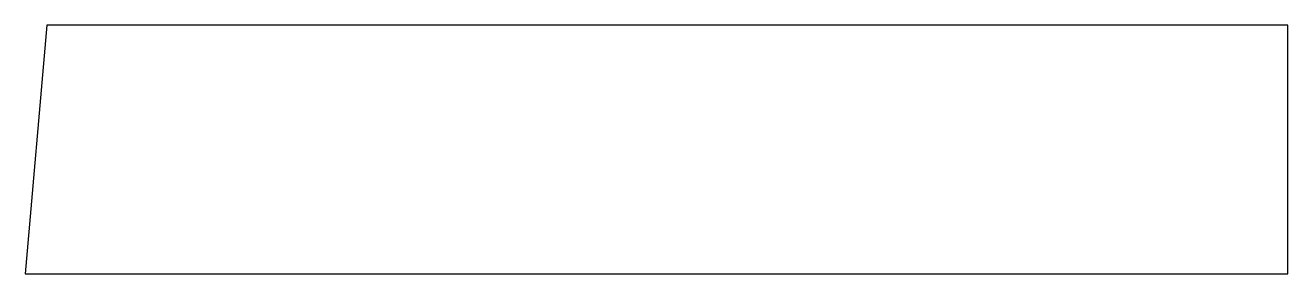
# Model space of a CAD drawing. Header units: millimetres. Extents: x -163 to 0, y 0 to 32.
import ezdxf

# ---------------------------------------------------------------- set-up
doc = ezdxf.new("R2010")
doc.units = ezdxf.units.MM

msp = doc.modelspace()

# ---------------------------------------------------------------- linework, layer by layer
msp.add_lwpolyline([(0, 32), (-160, 32), (-162.8, 0), (0, 0)], close=True)

doc.saveas('drawing.dxf')
